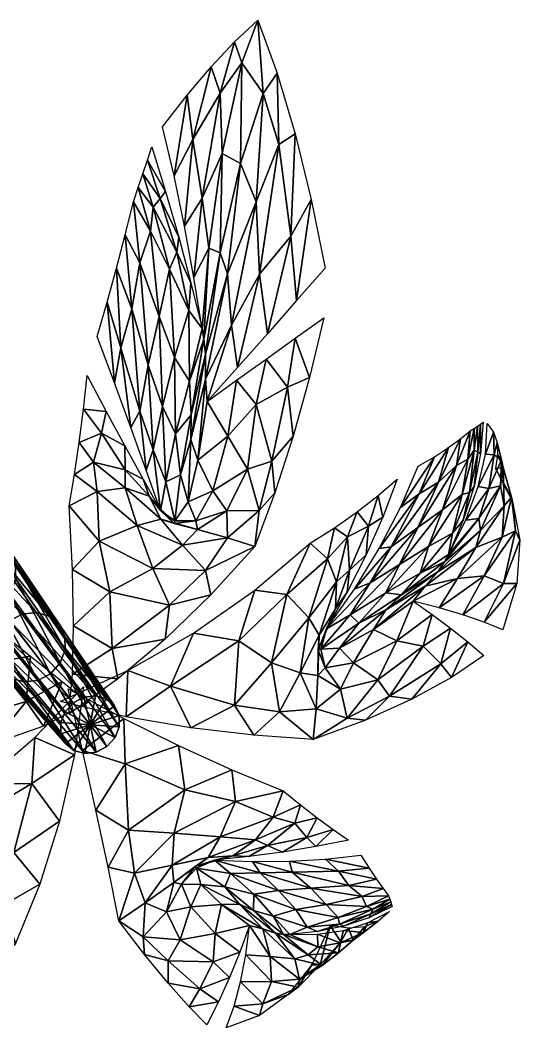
# Model space of a CAD drawing. Extents: x -5.9 to 22, y 126.8 to 154.5.
# Drawn here: x 8.93 to 21.98, y 128.21 to 154.54 of the extents above; entities that cross this region are included whole.
import ezdxf

# ---------------------------------------------------------------- set-up
doc = ezdxf.new("R2010")
doc.units = 0
doc.layers.add('FROND01', color=3, linetype='CONTINUOUS')

msp = doc.modelspace()

# ---------------------------------------------------------------- meshes
at = {"layer": 'FROND01'}
mesh = msp.add_polyface(dxfattribs=at)
corners = [(15.687781, 151.291107, 395.87738), (15.996559, 148.900879, 396.939789), (15.181613, 147.901825, 397.604767), (13.684972, 149.892227, 397.555847), (13.4417, 151.425323, 396.859131), (14.150819, 152.637146, 395.64978), (12.402772, 149.658569, 398.216644), (12.581542, 149.885056, 398.045044), (13.024033, 148.478485, 398.35965), (14.155313, 148.464081, 397.883087), (14.681449, 150.798477, 396.650909), (14.345595, 147.915497, 397.955353), (15.276913, 152.621506, 395.083923), (15.642658, 153.153946, 394.39917), (12.329978, 149.024704, 398.481812), (12.0142, 150.164627, 398.172302), (13.287575, 152.578308, 396.131958), (12.947046, 150.477951, 397.610718), (12.728308, 150.065979, 397.901825), (12.25088, 150.884171, 397.716827), (14.714602, 153.422897, 394.640808), (14.529455, 153.979202, 394.1521), (13.914812, 153.322418, 395.171173), (13.06894, 148.874863, 398.216431), (15.096127, 149.798218, 396.969696), (15.132953, 154.541855, 393.083832), (11.892355, 149.796387, 398.38269), (16.111017, 151.574966, 395.479156), (16.530617, 149.857162, 396.294708), (13.220776, 149.159576, 398.052704), (12.13369, 150.527374, 397.950256), (14.201138, 151.058365, 396.724579), (13.465684, 147.820618, 398.348785), (13.860217, 148.584244, 397.971985), (12.646368, 151.755051, 397.026184), (12.365836, 151.234482, 397.472046), (12.052922, 148.200546, 398.844971), (12.830083, 148.031525, 398.563141), (11.674048, 148.935715, 398.789978)]
mesh.append_faces([[corners[k] for k in face] for face in [(0, 1, 2), (3, 4, 5), (6, 7, 8), (9, 10, 11), (0, 12, 13), (6, 14, 15), (16, 4, 17), (18, 7, 19), (12, 10, 20), (21, 20, 5), (22, 5, 4), (23, 8, 7), (24, 11, 10), (25, 13, 12), (26, 15, 14), (27, 28, 1), (29, 17, 4), (30, 19, 7), (31, 20, 10), (31, 5, 20), (2, 24, 0), (5, 31, 3), (13, 27, 0), (32, 29, 3), (15, 30, 6), (33, 31, 9), (17, 34, 16), (19, 35, 18), (20, 25, 12), (36, 26, 14), (5, 22, 21), (1, 0, 27), (4, 3, 29), (7, 6, 30), (10, 9, 31), (12, 0, 24), (33, 3, 31), (14, 6, 37), (4, 16, 22), (7, 18, 23), (10, 12, 24), (36, 38, 26), (20, 21, 25)]])
mesh = msp.add_polyface(dxfattribs=at)
corners = [(12.05489, 144.328064, 399.200134), (11.561289, 145.975739, 399.405334), (11.846647, 147.001755, 399.177704), (12.647306, 144.445053, 398.97229), (12.55463, 146.801956, 398.917908), (12.963396, 145.730667, 398.854309), (13.684972, 149.892227, 397.555847), (13.860217, 148.584244, 397.971985), (13.465684, 147.820618, 398.348785), (14.155313, 148.464081, 397.883087), (13.727775, 146.209671, 398.50885), (11.197874, 147.169952, 399.415314), (11.390354, 145.068237, 399.497406), (16.148582, 147.215591, 397.354828), (15.996559, 148.900879, 396.939789), (16.530617, 149.857162, 396.294708), (12.329978, 149.024704, 398.481812), (12.052922, 148.200546, 398.844971), (11.674048, 148.935715, 398.789978), (14.606358, 145.465302, 398.198608), (14.449065, 146.568375, 398.171753), (15.181613, 147.901825, 397.604767), (13.386559, 147.675262, 398.415314), (13.337364, 146.952484, 398.574097), (13.024033, 148.478485, 398.35965), (13.76689, 145.158203, 398.544708), (14.345595, 147.915497, 397.955353), (13.347642, 145.112213, 398.713928), (11.442717, 148.058075, 399.134644), (15.385889, 146.348755, 397.812256), (12.830083, 148.031525, 398.563141), (13.680207, 146.481064, 398.498932), (15.350794, 145.685364, 397.884308), (16.110323, 146.229248, 397.525696), (15.912076, 144.952347, 397.672028), (12.270277, 145.526886, 399.141846), (15.096127, 149.798218, 396.969696), (13.766387, 145.817841, 398.523804), (12.402772, 149.658569, 398.216644), (10.939063, 146.277618, 399.632233), (16.862617, 146.761871, 397.137939), (16.486622, 145.206436, 397.435547), (16.895025, 148.057236, 396.827942), (13.06894, 148.874863, 398.216431), (13.809435, 144.573395, 398.513611)]
mesh.append_faces([[corners[k] for k in face] for face in [(0, 1, 2), (3, 4, 5), (6, 7, 8), (9, 10, 7), (11, 1, 12), (13, 14, 15), (16, 4, 17), (18, 17, 2), (19, 20, 21), (22, 23, 24), (20, 25, 26), (23, 27, 5), (28, 2, 1), (29, 21, 14), (30, 5, 4), (31, 8, 7), (31, 7, 10), (32, 33, 34), (35, 17, 4), (35, 2, 17), (36, 21, 20), (30, 24, 23), (37, 26, 25), (2, 35, 0), (24, 30, 38), (26, 37, 9), (12, 39, 11), (33, 40, 41), (15, 42, 13), (27, 31, 10), (2, 28, 18), (21, 29, 19), (24, 43, 22), (26, 36, 20), (5, 30, 23), (4, 3, 35), (10, 9, 37), (1, 11, 28), (14, 13, 29), (4, 16, 30), (20, 19, 44), (23, 22, 31), (27, 23, 31)]])
mesh = msp.add_polyface(dxfattribs=at)
corners = [(10.842187, 142.989807, 399.494263), (11.053762, 143.750854, 399.536987), (11.668742, 142.787888, 399.125519), (13.119532, 142.661957, 398.52002), (13.398028, 144.22995, 398.656067), (13.385035, 143.583923, 398.588257), (12.05489, 144.328064, 399.200134), (12.405837, 143.316956, 398.936768), (12.218308, 142.784637, 398.906952), (10.935973, 142.229172, 399.275299), (10.347513, 142.66748, 399.618683), (15.089608, 144.50116, 397.992554), (14.357008, 143.673889, 398.210724), (14.583854, 145.132584, 398.213776), (12.647306, 144.445053, 398.97229), (12.736586, 142.474258, 398.626801), (13.958212, 142.238358, 398.074493), (13.573096, 143.042084, 398.420807), (11.178251, 144.318985, 399.547302), (10.580515, 144.37326, 399.787476), (13.727775, 146.209671, 398.50885), (13.347642, 145.112213, 398.713928), (12.138021, 142.551697, 398.884277), (12.295007, 142.102188, 398.700684), (13.76689, 145.158203, 398.544708), (11.665753, 143.41629, 399.246643), (13.766387, 145.817841, 398.523804), (12.595337, 141.728912, 398.463623), (13.809435, 144.573395, 398.513611), (11.816784, 143.900604, 399.253754), (11.390354, 145.068237, 399.497406), (11.561289, 145.975739, 399.405334), (10.471215, 143.508911, 399.732056), (12.986737, 143.729538, 398.767273), (12.963396, 145.730667, 398.854309), (13.317042, 141.951019, 398.246765), (11.670304, 142.317093, 399.009247), (12.270277, 145.526886, 399.141846), (14.866901, 142.805145, 397.851105), (10.675468, 145.255798, 399.782623), (14.449065, 146.568375, 398.171753)]
mesh.append_faces([[corners[k] for k in face] for face in [(0, 1, 2), (3, 4, 5), (6, 7, 8), (0, 9, 10), (11, 12, 13), (14, 15, 7), (16, 17, 12), (18, 1, 19), (20, 4, 21), (22, 23, 2), (24, 17, 5), (25, 2, 1), (26, 5, 4), (27, 8, 7), (28, 13, 12), (27, 7, 15), (28, 12, 17), (29, 30, 31), (32, 19, 1), (33, 21, 4), (33, 34, 21), (35, 5, 17), (2, 36, 0), (34, 33, 14), (5, 35, 3), (8, 29, 6), (10, 32, 0), (7, 37, 14), (12, 38, 16), (15, 33, 3), (19, 39, 18), (2, 25, 22), (5, 26, 24), (31, 6, 29), (1, 0, 32), (4, 3, 33), (7, 6, 37), (9, 0, 36), (15, 14, 33), (1, 18, 25), (4, 20, 26), (24, 40, 28), (17, 24, 28)]])
mesh = msp.add_polyface(dxfattribs=at)
corners = [(15.089608, 144.50116, 397.992554), (15.912076, 144.952347, 397.672028), (15.502133, 143.017227, 397.639038), (16.486622, 145.206436, 397.435547), (16.110323, 146.229248, 397.525696), (16.06036, 143.670502, 397.52121), (14.866901, 142.805145, 397.851105), (15.172129, 141.72937, 397.42514), (14.583854, 145.132584, 398.213776), (15.350794, 145.685364, 397.884308), (15.582924, 142.188644, 397.403564), (14.357008, 143.673889, 398.210724), (21.176035, 142.300507, 387.449738), (21.312788, 143.183289, 386.250702), (21.502577, 143.052124, 384.611084), (20.792763, 143.305237, 388.420776), (20.885138, 143.254242, 388.127106), (20.664576, 142.197845, 388.985443), (20.628273, 143.069748, 388.9711), (20.785887, 143.873352, 388.23877), (21.297604, 143.772446, 385.246094), (21.081524, 143.204193, 387.403809), (20.957169, 143.20929, 387.887543), (20.953609, 143.983704, 387.481689), (19.962202, 141.74205, 390.487091), (20.325233, 142.907928, 389.765961), (20.431063, 143.599075, 389.427917), (19.856089, 142.471771, 390.752563), (21.403708, 143.187607, 382.872864), (21.551352, 142.848297, 383.3815), (20.118767, 143.37088, 390.225983), (19.350182, 142.167328, 391.609924), (21.387852, 143.501251, 384.05069), (20.785337, 142.353516, 388.650085), (20.685213, 143.812393, 388.61499), (20.896894, 142.358841, 388.333099), (20.875288, 143.930511, 387.860748), (21.475527, 142.373734, 386.104523), (20.477808, 142.142883, 389.438934), (18.863997, 141.805237, 392.284485), (19.322317, 142.883331, 391.760559), (19.748878, 143.131134, 391.004944), (21.129894, 144.004242, 386.452209), (21.020796, 144.032623, 387.101837), (21.348751, 142.828995, 381.71933), (21.767311, 142.079803, 383.863342)]
mesh.append_faces([[corners[k] for k in face] for face in [(0, 1, 2), (3, 1, 4), (5, 2, 1), (6, 2, 7), (2, 6, 0), (8, 9, 0), (2, 5, 10), (1, 0, 9), (11, 0, 6), (1, 3, 5), (12, 13, 14), (15, 16, 17), (15, 18, 19), (20, 13, 21), (22, 16, 23), (18, 24, 25), (26, 25, 27), (28, 29, 14), (30, 27, 31), (32, 14, 13), (33, 17, 16), (34, 19, 18), (35, 21, 13), (36, 23, 16), (37, 14, 29), (14, 37, 12), (17, 38, 15), (19, 36, 15), (39, 40, 41), (21, 42, 20), (23, 43, 22), (29, 44, 45), (25, 34, 18), (27, 30, 26), (14, 32, 28), (13, 12, 35), (16, 15, 36), (18, 15, 38), (31, 41, 30), (13, 20, 32), (16, 22, 33), (25, 26, 34), (29, 28, 44)]])
mesh = msp.add_polyface(dxfattribs=at)
corners = [(13.958212, 142.238358, 398.074493), (14.329381, 141.724182, 397.764984), (13.518494, 141.461609, 397.998901), (12.829144, 139.256653, 397.137878), (13.765413, 140.161774, 397.307953), (13.907507, 139.528717, 396.871368), (13.165525, 140.821259, 397.879791), (14.346538, 141.0112, 397.483795), (13.119532, 142.661957, 398.52002), (12.972353, 141.457687, 398.217133), (12.736586, 142.474258, 398.626801), (15.172129, 141.72937, 397.42514), (15.582924, 142.188644, 397.403564), (15.502133, 143.017227, 397.639038), (12.295007, 142.102188, 398.700684), (12.948171, 141.389252, 398.201385), (12.601077, 141.50293, 398.382599), (13.557108, 141.231186, 397.894958), (15.054584, 140.790817, 397.096069), (12.595337, 141.728912, 398.463623), (14.866901, 142.805145, 397.851105), (13.317042, 141.951019, 398.246765), (12.714514, 138.368912, 396.497467), (12.397488, 140.209686, 397.892212), (13.573096, 143.042084, 398.420807), (17.483345, 141.0392, 393.775482), (16.958015, 140.465622, 394.105713), (17.142368, 141.279175, 394.211517), (16.465265, 138.920975, 393.936707), (15.895248, 139.53743, 394.64975), (15.05822, 139.64389, 395.301086), (14.642695, 138.327087, 394.945526), (17.191441, 139.861145, 393.660248), (16.741203, 138.47464, 393.522308), (16.503366, 140.87381, 394.679169), (17.536345, 140.167816, 393.425903), (17.165932, 139.155869, 393.418976), (13.453794, 138.524658, 395.678711), (17.473104, 139.593079, 393.286652), (16.930286, 138.633911, 393.425507)]
mesh.append_faces([[corners[k] for k in face] for face in [(0, 1, 2), (3, 4, 5), (6, 7, 4), (8, 9, 10), (7, 1, 11), (12, 11, 13), (14, 15, 16), (15, 9, 2), (17, 2, 1), (18, 5, 4), (18, 4, 7), (19, 10, 9), (20, 11, 1), (17, 16, 15), (21, 2, 9), (16, 17, 6), (2, 21, 0), (5, 22, 3), (4, 23, 6), (11, 18, 7), (2, 17, 15), (1, 0, 20), (4, 3, 23), (7, 6, 17), (24, 0, 21), (9, 8, 21), (1, 7, 17), (11, 12, 18), (15, 14, 19), (9, 15, 19), (25, 26, 27), (26, 28, 29), (30, 29, 31), (32, 33, 28), (34, 27, 26), (32, 35, 36), (29, 34, 26), (31, 37, 30), (33, 32, 36), (26, 25, 32), (28, 26, 32), (36, 38, 39), (29, 30, 34)]])
mesh = msp.add_polyface(dxfattribs=at)
corners = [(18.622177, 140.777954, 392.361847), (19.350182, 142.167328, 391.609924), (19.856089, 142.471771, 390.752563), (17.483345, 141.0392, 393.775482), (18.030121, 141.322525, 393.24762), (17.536345, 140.167816, 393.425903), (18.835434, 140.32016, 391.962158), (19.962202, 141.74205, 390.487091), (19.594213, 140.789581, 390.97876), (17.777411, 138.781799, 392.687469), (18.891241, 139.521179, 391.669495), (18.481853, 139.133408, 392.04776), (18.074141, 139.842468, 392.739502), (17.661121, 139.671661, 393.124329), (17.5509, 139.003571, 392.994202), (19.748878, 143.131134, 391.004944), (18.863997, 141.805237, 392.284485), (18.400455, 141.554382, 392.853516), (18.282532, 142.119873, 393.151947), (20.011496, 140.384048, 390.222931), (19.377937, 140.09285, 391.158905), (17.473104, 139.593079, 393.286652), (17.165932, 139.155869, 393.418976), (20.225231, 141.134552, 389.931213), (19.506351, 139.747955, 390.892731), (18.155836, 138.620697, 392.237701), (17.964481, 140.567963, 393.094971), (19.839113, 140.129242, 390.464355), (16.930286, 138.633911, 393.425507), (19.193279, 139.362823, 391.232147), (19.694256, 139.008789, 390.444611), (18.768911, 138.320892, 391.452393), (18.308189, 140.73172, 392.74176), (17.736462, 141.695755, 393.701477), (18.482059, 139.580505, 392.188324), (19.319199, 141.28743, 391.502563), (20.325233, 142.907928, 389.765961), (17.191441, 139.861145, 393.660248), (17.142368, 141.279175, 394.211517), (18.777712, 142.547913, 392.565887), (20.352514, 139.948135, 389.559357), (19.874384, 139.183945, 390.216797)]
mesh.append_faces([[corners[k] for k in face] for face in [(0, 1, 2), (3, 4, 5), (6, 7, 8), (9, 10, 11), (0, 12, 13), (6, 14, 12), (15, 1, 16), (17, 4, 18), (19, 10, 20), (21, 22, 5), (23, 20, 8), (24, 25, 11), (26, 5, 4), (27, 11, 10), (28, 13, 12), (29, 30, 31), (28, 12, 14), (32, 16, 1), (33, 18, 4), (34, 20, 10), (35, 2, 36), (34, 8, 20), (2, 35, 0), (5, 37, 3), (8, 34, 6), (13, 32, 0), (38, 33, 3), (12, 35, 6), (14, 34, 9), (18, 39, 17), (5, 26, 21), (11, 27, 24), (1, 0, 32), (4, 3, 33), (7, 6, 35), (10, 9, 34), (12, 0, 35), (14, 6, 34), (4, 17, 26), (10, 19, 27), (40, 41, 29), (24, 40, 29), (25, 24, 29)]])
mesh = msp.add_polyface(dxfattribs=at)
corners = [(21.866392, 141.194183, 384.929077), (21.552914, 139.82251, 386.862396), (21.04743, 140.022156, 388.150055), (20.956766, 141.204163, 388.3255), (21.570501, 141.847153, 386.036591), (20.835976, 140.758881, 388.635468), (21.767311, 142.079803, 383.863342), (21.79357, 141.959534, 383.027618), (21.176035, 142.300507, 387.449738), (20.914137, 141.521271, 388.407318), (20.575472, 141.479034, 389.224823), (20.011496, 140.384048, 390.222931), (21.047873, 138.812744, 388.095337), (21.900452, 139.825104, 385.712158), (21.551352, 142.848297, 383.3815), (19.874384, 139.183945, 390.216797), (20.352514, 139.948135, 389.559357), (20.505417, 141.473129, 389.37915), (20.225231, 141.134552, 389.931213), (20.664576, 142.197845, 388.985443), (19.506351, 139.747955, 390.892731), (20.493282, 139.002029, 389.169678), (21.523626, 141.035446, 386.660614), (20.477808, 142.142883, 389.438934), (19.594213, 140.789581, 390.97876), (19.962202, 141.74205, 390.487091), (21.348751, 142.828995, 381.71933), (20.118881, 140.576477, 390.063965), (21.983246, 140.950531, 384.373352), (21.475527, 142.373734, 386.104523), (19.319199, 141.28743, 391.502563), (20.325233, 142.907928, 389.765961), (19.839113, 140.129242, 390.464355), (20.896894, 142.358841, 388.333099), (21.536472, 138.611786, 386.999451), (19.377937, 140.09285, 391.158905), (20.785337, 142.353516, 388.650085), (20.628273, 143.069748, 388.9711)]
mesh.append_faces([[corners[k] for k in face] for face in [(0, 1, 2), (3, 4, 5), (0, 6, 7), (8, 9, 10), (3, 11, 9), (12, 1, 13), (6, 4, 14), (15, 16, 2), (17, 18, 19), (16, 20, 5), (21, 2, 1), (22, 5, 4), (23, 24, 25), (26, 7, 6), (27, 10, 9), (27, 9, 11), (28, 13, 1), (29, 14, 4), (30, 31, 25), (22, 2, 16), (23, 19, 18), (32, 5, 20), (2, 22, 0), (5, 32, 3), (7, 28, 0), (10, 33, 8), (9, 29, 3), (13, 34, 12), (35, 27, 11), (2, 21, 15), (19, 36, 17), (5, 22, 16), (24, 23, 18), (1, 0, 28), (4, 3, 29), (6, 0, 22), (9, 8, 29), (11, 3, 32), (1, 12, 21), (4, 6, 22), (25, 37, 23), (18, 17, 27), (35, 18, 27)]])
mesh = msp.add_polyface(dxfattribs=at)
corners = [(8.799886, 140.358276, 388.719452), (7.625042, 142.1185, 385.446289), (7.420329, 142.543411, 385.733032), (8.624881, 140.724808, 389.001587), (8.812201, 139.9422, 388.480011), (7.643167, 141.637939, 385.202972), (8.659967, 139.539948, 388.320129), (7.471969, 141.174896, 385.040497), (8.366355, 139.212753, 388.263977), (7.976063, 139.010406, 388.320129), (7.137482, 140.799866, 384.983551), (7.060212, 142.848007, 386.019867), (8.313839, 140.985992, 389.283875), (10.097354, 138.439667, 391.858643), (9.950528, 138.749802, 392.129578), (10.105158, 138.086426, 391.629028), (9.972769, 137.743835, 391.475433), (8.26328, 138.226501, 392.630249), (8.39568, 138.569092, 392.783752), (6.650409, 140.123642, 389.523163), (8.64811, 138.848846, 392.837677), (6.802647, 140.525894, 389.683075), (8.982174, 139.023209, 392.783752), (7.486558, 141.055435, 389.683075), (7.096257, 140.853088, 389.739258), (9.346994, 139.065613, 392.630249), (7.914101, 141.102112, 389.523163), (9.687042, 138.96962, 392.400543), (12.829144, 139.256653, 397.137878), (11.326606, 138.123795, 396.870697), (11.272421, 139.601166, 398.001678), (13.165525, 140.821259, 397.879791), (11.981292, 141.33522, 398.568085), (12.601077, 141.50293, 398.382599), (10.935973, 142.229172, 399.275299), (10.990026, 140.926208, 398.798523), (10.29865, 140.186203, 398.724884), (10.323948, 138.713837, 397.78125), (11.670304, 142.317093, 399.009247), (10.209533, 141.853088, 399.449524), (10.347513, 142.66748, 399.618683), (12.397488, 140.209686, 397.892212), (11.668742, 142.787888, 399.125519), (12.295007, 142.102188, 398.700684), (12.138021, 142.551697, 398.884277), (12.595337, 141.728912, 398.463623)]
mesh.append_faces([[corners[k] for k in face] for face in [(28, 29, 30), (31, 32, 33), (34, 32, 35), (36, 35, 30), (37, 30, 29), (38, 33, 32), (39, 40, 34), (41, 35, 32), (38, 42, 43), (41, 30, 35), (30, 41, 28), (35, 39, 34), (30, 37, 36), (33, 38, 43), (32, 31, 41), (32, 34, 38), (43, 44, 45), (35, 36, 39)]])
mesh.append_faces([[corners[k] for k in face] for face in [(3, 0, 2), (0, 4, 1), (4, 6, 5), (6, 8, 7), (8, 9, 10), (12, 3, 11), (14, 13, 3), (13, 15, 0), (17, 18, 19), (18, 20, 21), (20, 22, 24), (22, 25, 23), (25, 27, 26), (27, 14, 12)]], dxfattribs={"vtx1": -1})
mesh.append_faces([[corners[k] for k in face] for face in [(0, 1, 2), (4, 5, 1), (6, 7, 5), (3, 2, 11), (13, 0, 3), (15, 4, 0), (16, 6, 4), (22, 23, 24), (25, 26, 23), (27, 12, 26), (14, 3, 12)]], dxfattribs={"vtx2": -1})
mesh = msp.add_polyface(dxfattribs=at)
corners = [(10.105158, 138.086426, 391.629028), (9.972769, 137.743835, 391.475433), (8.812201, 139.9422, 388.480011), (9.720316, 137.464066, 391.421539), (8.366355, 139.212753, 388.263977), (8.659967, 139.539948, 388.320129), (9.386282, 137.289734, 391.475433), (7.976063, 139.010406, 388.320129), (9.02142, 137.24733, 391.629028), (7.54851, 138.963745, 388.480011), (8.681406, 137.343323, 391.858643), (7.148775, 139.079834, 388.719452), (8.417921, 137.563126, 392.129578), (8.271086, 137.87326, 392.400543), (6.837731, 139.341049, 389.001587), (8.26328, 138.226501, 392.630249), (6.662732, 139.707581, 389.283875), (10.916521, 135.413971, 394.493622), (10.613374, 135.377213, 394.637207), (10.331427, 135.455215, 394.851746), (10.113591, 135.636017, 395.10495), (9.993061, 135.892181, 395.358215), (9.98816, 136.184692, 395.572845), (10.099645, 136.468994, 395.7164), (8.39568, 138.569092, 392.783752), (10.310545, 136.701782, 395.766663), (8.64811, 138.848846, 392.837677), (10.588744, 136.847687, 395.7164), (8.982174, 139.023209, 392.783752), (10.891884, 136.88443, 395.572845), (9.346994, 139.065613, 392.630249), (11.173849, 136.806458, 395.358215), (9.687042, 138.96962, 392.400543), (10.752644, 136.130829, 395.10495), (8.240276, 137.762009, 398.467804), (9.08043, 136.738129, 397.141327), (7.467107, 136.259415, 397.8125), (7.496599, 138.458969, 399.279694), (8.224504, 138.694672, 399.126221), (9.533176, 136.093903, 396.194672), (10.02389, 137.264374, 396.698486), (8.164783, 135.610199, 396.943909), (9.194141, 137.92247, 397.980377), (10.699982, 136.71196, 395.303528), (9.308029, 135.795166, 395.90155), (10.581409, 137.1194, 395.610901), (10.345192, 135.341736, 395.120026)]
mesh.append_faces([[corners[k] for k in face] for face in [(34, 35, 36), (34, 37, 38), (39, 35, 40), (41, 36, 35), (42, 40, 35), (38, 42, 34), (40, 43, 39), (35, 34, 42), (35, 39, 41), (44, 45, 46)]])
mesh.append_faces([[corners[k] for k in face] for face in [(33, 22, 21), (33, 23, 22)]], dxfattribs={"vtx0": -1, "vtx2": -1})
mesh.append_faces([[corners[k] for k in face] for face in [(0, 1, 2), (1, 3, 5), (3, 6, 4), (6, 8, 7), (8, 10, 9), (10, 12, 11), (12, 13, 14), (13, 15, 16), (18, 19, 8), (19, 20, 10), (20, 21, 12), (21, 22, 13), (22, 23, 15), (23, 25, 24), (25, 27, 26), (27, 29, 28)]], dxfattribs={"vtx1": -1})
mesh.append_faces([[corners[k] for k in face] for face in [(3, 4, 5), (6, 7, 4), (8, 9, 7), (10, 11, 9), (17, 6, 3), (18, 8, 6), (19, 10, 8), (20, 12, 10), (21, 13, 12), (22, 15, 13), (23, 24, 15), (25, 26, 24), (27, 28, 26), (29, 30, 28), (31, 32, 30)]], dxfattribs={"vtx2": -1})
mesh = msp.add_polyface(dxfattribs=at)
corners = [(19.459913, 138.180786, 390.551331), (19.918386, 137.724564, 389.799896), (18.574108, 136.874451, 391.167999), (16.244333, 137.486923, 393.488129), (16.465265, 138.920975, 393.936707), (16.741203, 138.47464, 393.522308), (17.639248, 137.74675, 392.430542), (17.295208, 137.062912, 392.462738), (16.898735, 137.615555, 393.030884), (18.768911, 138.320892, 391.452393), (19.694256, 139.008789, 390.444611), (16.658684, 136.549026, 392.754456), (15.702385, 136.463409, 393.385498), (18.155836, 138.620697, 392.237701), (17.777411, 138.781799, 392.687469), (16.780863, 138.107391, 393.336151), (17.5509, 139.003571, 392.994202), (20.197958, 137.368759, 389.305054), (20.620241, 138.297546, 388.831085), (17.165932, 139.155869, 393.418976), (16.716293, 138.082123, 393.378937), (19.160608, 136.797501, 390.490906), (16.702278, 137.420349, 393.10672), (19.193279, 139.362823, 391.232147), (16.930286, 138.633911, 393.425507), (20.17013, 138.654053, 389.643951), (15.494066, 137.746643, 394.134338), (15.895248, 139.53743, 394.64975), (18.275675, 137.305267, 391.637421), (17.475164, 136.30481, 391.987518), (14.642695, 138.327087, 394.945526), (17.268915, 138.132034, 392.923798), (18.481853, 139.133408, 392.04776), (14.529687, 136.640747, 394.162354), (21.04402, 137.938141, 388.007782)]
mesh.append_faces([[corners[k] for k in face] for face in [(0, 1, 2), (3, 4, 5), (6, 7, 8), (0, 9, 10), (3, 11, 12), (6, 13, 9), (14, 15, 16), (17, 1, 18), (19, 20, 5), (20, 15, 8), (21, 2, 1), (22, 8, 7), (23, 9, 13), (24, 16, 15), (25, 18, 1), (26, 27, 4), (28, 29, 7), (26, 30, 27), (22, 5, 20), (31, 8, 15), (31, 32, 13), (30, 26, 33), (2, 28, 0), (5, 22, 3), (8, 31, 6), (32, 31, 14), (10, 25, 0), (12, 26, 3), (9, 28, 6), (18, 34, 17), (8, 22, 20), (1, 0, 25), (4, 3, 26), (7, 6, 28), (12, 33, 26), (9, 0, 28), (11, 3, 22), (13, 6, 31), (15, 14, 31), (1, 17, 21), (7, 11, 22), (20, 19, 24), (15, 20, 24)]])
mesh = msp.add_polyface(dxfattribs=at)
corners = [(11.512221, 136.369446, 394.851746), (10.097354, 138.439667, 391.858643), (9.950528, 138.749802, 392.129578), (11.391675, 136.62561, 395.10495), (11.517108, 136.076965, 394.637207), (10.105158, 138.086426, 391.629028), (11.40562, 135.792664, 394.493622), (9.972769, 137.743835, 391.475433), (11.194732, 135.559845, 394.44339), (9.720316, 137.464066, 391.421539), (10.916521, 135.413971, 394.493622), (10.613374, 135.377213, 394.637207), (9.386282, 137.289734, 391.475433), (10.891884, 136.88443, 395.572845), (11.173849, 136.806458, 395.358215), (9.346994, 139.065613, 392.630249), (9.687042, 138.96962, 392.400543), (10.752644, 136.130829, 395.10495), (10.331427, 135.455215, 394.851746), (10.113591, 135.636017, 395.10495), (9.993061, 135.892181, 395.358215), (10.310545, 136.701782, 395.766663), (10.099645, 136.468994, 395.7164), (10.588744, 136.847687, 395.7164), (10.290032, 137.452835, 396.653076), (11.326606, 138.123795, 396.870697), (11.478386, 137.326172, 395.99234), (12.714514, 138.368912, 396.497467), (10.202515, 136.409546, 395.37439), (12.829144, 139.256653, 397.137878), (10.323948, 138.713837, 397.78125), (14.529687, 136.640747, 394.162354), (12.851431, 137.135956, 395.192139), (14.642695, 138.327087, 394.945526), (11.73976, 137.547668, 395.801605), (11.69262, 136.340118, 395.103821), (13.453794, 138.524658, 395.678711), (13.389931, 136.051498, 394.37674), (15.030455, 135.859558, 393.487762), (9.969739, 136.73877, 395.669189), (11.635162, 136.296295, 395.363129), (11.671158, 135.107941, 394.961029), (10.554729, 135.455444, 395.317352), (10.177134, 137.064682, 395.77951), (13.063982, 135.585266, 394.788635)]
mesh.append_faces([[corners[k] for k in face] for face in [(24, 25, 26), (27, 26, 25), (26, 28, 24), (25, 29, 27), (25, 24, 30), (31, 32, 33), (34, 32, 35), (36, 33, 32), (37, 35, 32), (38, 37, 31), (35, 39, 34), (32, 31, 37), (32, 34, 36), (40, 41, 42), (42, 43, 40), (41, 40, 44)]])
mesh.append_faces([[corners[k] for k in face] for face in [(17, 0, 3), (17, 4, 0), (17, 6, 4), (17, 8, 6), (17, 10, 8), (17, 11, 10), (17, 18, 11), (17, 19, 18), (17, 20, 19), (17, 21, 22), (17, 23, 21), (17, 13, 23), (17, 14, 13), (17, 3, 14)]], dxfattribs={"vtx0": -1, "vtx2": -1})
mesh.append_faces([[corners[k] for k in face] for face in [(3, 0, 2), (0, 4, 1), (4, 6, 5), (6, 8, 7), (8, 10, 9), (10, 11, 12), (13, 14, 15), (14, 3, 16)]], dxfattribs={"vtx1": -1})
mesh.append_faces([[corners[k] for k in face] for face in [(0, 1, 2), (4, 5, 1), (6, 7, 5), (8, 9, 7), (3, 2, 16)]], dxfattribs={"vtx2": -1})
mesh = msp.add_polyface(dxfattribs=at)
corners = [(14.529687, 136.640747, 394.162354), (15.702385, 136.463409, 393.385498), (15.030455, 135.859558, 393.487762), (16.658684, 136.549026, 392.754456), (17.295208, 137.062912, 392.462738), (17.475164, 136.30481, 391.987518), (17.948746, 136.249115, 391.542786), (18.574108, 136.874451, 391.167999), (16.584476, 135.747925, 392.44101), (18.275675, 137.305267, 391.637421), (19.160608, 136.797501, 390.490906), (16.036886, 132.275406, 391.124573), (17.240938, 132.306992, 390.06189), (17.510447, 131.929077, 389.168457), (16.104633, 133.559265, 392.317505), (16.416775, 133.18634, 391.775787), (15.388505, 132.978104, 392.261444), (15.19597, 132.260513, 391.739624), (14.994653, 132.553894, 392.141022), (15.541457, 133.716827, 392.76947), (16.250048, 134.038391, 392.626373), (15.680822, 131.796661, 390.881378), (14.420485, 132.244385, 392.232391), (18.044863, 132.384125, 389.2565), (16.907148, 132.615509, 390.779846), (16.653368, 132.947906, 391.361969), (17.106356, 133.392639, 391.481415), (14.156476, 133.200394, 393.109436), (14.556924, 134.121033, 393.528107), (14.899855, 132.684616, 392.311493), (14.483724, 132.701187, 392.568787), (18.240875, 132.094467, 388.443115), (15.783099, 132.803864, 391.849548), (15.79979, 134.404938, 393.138611), (15.962904, 132.561584, 391.484558), (16.685997, 133.700165, 392.073792), (15.077227, 133.118774, 392.562012), (16.51757, 131.857361, 390.184937), (17.825241, 132.719452, 390.02951), (17.509832, 133.118225, 390.849823), (18.411613, 131.853241, 387.591644), (15.030455, 131.707336, 391.308685), (14.455348, 134.948578, 394.048157)]
mesh.append_faces([[corners[k] for k in face] for face in [(0, 1, 2), (3, 4, 5), (6, 5, 7), (8, 2, 1), (8, 1, 3), (9, 7, 5), (5, 8, 3), (7, 10, 6), (5, 6, 8), (11, 12, 13), (14, 15, 16), (11, 17, 18), (14, 19, 20), (21, 22, 17), (23, 12, 24), (25, 15, 26), (19, 27, 28), (29, 30, 16), (31, 13, 12), (32, 16, 15), (33, 20, 19), (34, 24, 12), (35, 26, 15), (36, 16, 30), (13, 37, 11), (16, 36, 14), (18, 34, 11), (20, 35, 14), (17, 37, 21), (24, 38, 23), (26, 39, 25), (28, 33, 19), (13, 31, 40), (16, 32, 29), (12, 11, 34), (15, 14, 35), (17, 11, 37), (19, 14, 36), (22, 21, 41), (12, 23, 31), (15, 25, 32), (27, 19, 36), (28, 42, 33)]])
mesh = msp.add_polyface(dxfattribs=at)
corners = [(11.758763, 133.371521, 394.194153), (11.671158, 135.107941, 394.961029), (13.232156, 134.43251, 394.216187), (13.383704, 131.370468, 392.129211), (12.750951, 131.244507, 392.406311), (13.142878, 131.960846, 392.74057), (11.910556, 132.250824, 393.525208), (11.224544, 132.408539, 393.890808), (12.90202, 132.462692, 393.213959), (12.19534, 131.474625, 392.883636), (12.14453, 130.590317, 392.233551), (12.176647, 130.130844, 391.81546), (12.79017, 129.961395, 391.212891), (13.063982, 135.585266, 394.788635), (12.793592, 129.374786, 390.560883), (13.621819, 129.227417, 389.545258), (12.940248, 132.010254, 392.883392), (11.500764, 131.004761, 392.905701), (10.906307, 133.898102, 394.691864), (10.554729, 135.455444, 395.317352), (13.110223, 130.505905, 391.522034), (12.952254, 133.298096, 393.709656), (13.500456, 132.428925, 392.895386), (7.465223, 133.542587, 395.552032), (9.2309, 134.590805, 395.366974), (8.76293, 132.789459, 394.518036), (7.667222, 129.700272, 392.404114), (7.940004, 130.294693, 392.880005), (8.294009, 129.80545, 392.357361), (10.345192, 135.341736, 395.120026), (9.308029, 135.795166, 395.90155), (7.3661, 131.297928, 393.895905), (8.478263, 131.408188, 393.636322), (9.436483, 131.960449, 393.684875), (9.957577, 133.612091, 394.478485), (8.803576, 130.414536, 392.740814), (7.894968, 134.586823, 396.017578), (7.473391, 132.433945, 394.761597), (7.769208, 129.234711, 391.93985)]
mesh.append_faces([[corners[k] for k in face] for face in [(0, 1, 2), (3, 4, 5), (0, 6, 7), (8, 9, 6), (9, 4, 10), (11, 10, 12), (13, 2, 1), (14, 12, 15), (16, 5, 4), (17, 7, 6), (17, 6, 9), (18, 19, 1), (20, 10, 4), (20, 12, 10), (2, 21, 0), (7, 18, 0), (6, 21, 8), (10, 17, 9), (12, 14, 11), (5, 16, 22), (1, 0, 18), (4, 3, 20), (6, 0, 21), (9, 8, 16), (4, 9, 16), (10, 11, 17), (23, 24, 25), (26, 27, 28), (29, 24, 30), (27, 31, 32), (33, 32, 25), (34, 25, 24), (35, 28, 27), (36, 30, 24), (37, 32, 31), (37, 25, 32), (25, 37, 23), (28, 38, 26), (32, 35, 27), (25, 34, 33), (24, 23, 36), (24, 29, 34), (32, 33, 35)]])
mesh = msp.add_polyface(dxfattribs=at)
corners = [(13.968397, 129.931732, 390.159332), (13.621819, 129.227417, 389.545258), (12.79017, 129.961395, 391.212891), (12.90202, 132.462692, 393.213959), (14.156476, 133.200394, 393.109436), (13.835306, 132.659973, 392.88913), (14.270639, 131.892975, 392.021729), (15.026198, 131.273651, 390.837036), (14.659556, 131.43866, 391.312836), (14.018423, 130.672607, 391.000641), (14.667983, 130.191269, 389.797211), (13.383704, 131.370468, 392.129211), (14.191102, 131.436356, 391.65387), (13.534209, 132.386658, 392.847168), (14.420485, 132.244385, 392.232391), (13.341149, 128.755814, 389.148438), (14.111562, 128.893158, 388.358826), (14.455348, 134.948578, 394.048157), (14.556924, 134.121033, 393.528107), (13.232156, 134.43251, 394.216187), (14.483724, 132.701187, 392.568787), (13.500456, 132.428925, 392.895386), (13.142878, 131.960846, 392.74057), (15.264775, 130.800644, 390.021698), (15.077227, 133.118774, 392.562012), (14.00451, 132.588623, 392.747009), (14.994653, 132.553894, 392.141022), (15.19597, 132.260513, 391.739624), (14.923458, 130.885635, 390.464478), (14.397696, 129.526505, 389.094971), (12.952254, 133.298096, 393.709656), (12.940248, 132.010254, 392.883392), (13.644291, 131.956268, 392.457825), (13.110223, 130.505905, 391.522034), (15.030455, 131.707336, 391.308685), (13.80864, 128.292999, 387.589203), (15.182968, 128.531784, 384.476898), (14.31144, 128.209991, 386.279999), (14.518619, 128.773102, 387.421844), (13.063982, 135.585266, 394.788635), (12.793592, 129.374786, 390.560883), (14.899855, 132.684616, 392.311493)]
mesh.append_faces([[corners[k] for k in face] for face in [(0, 1, 2), (3, 4, 5), (6, 7, 8), (0, 9, 10), (11, 12, 9), (6, 13, 14), (15, 1, 16), (17, 18, 19), (20, 21, 5), (21, 13, 22), (23, 12, 8), (24, 5, 4), (25, 26, 27), (28, 10, 9), (25, 27, 14), (28, 9, 12), (25, 14, 13), (29, 16, 1), (30, 18, 4), (30, 19, 18), (31, 5, 21), (32, 22, 13), (32, 8, 12), (2, 33, 0), (5, 31, 3), (22, 32, 11), (8, 32, 6), (10, 29, 0), (9, 33, 11), (14, 34, 6), (16, 35, 15), (36, 37, 38), (19, 39, 17), (5, 24, 20), (1, 0, 29), (4, 3, 30), (9, 0, 33), (12, 11, 32), (13, 6, 32), (1, 15, 40), (20, 41, 25), (21, 20, 25), (13, 21, 25)]])
mesh = msp.add_polyface(dxfattribs=at)
corners = [(17.28516, 130.433899, 385.802338), (17.901634, 130.704895, 384.256683), (17.631216, 130.504898, 382.360657), (18.140383, 131.312042, 386.612946), (18.085678, 131.18689, 386.312592), (17.272133, 130.922668, 387.461823), (16.709089, 130.324997, 387.022461), (16.698608, 130.654999, 387.885742), (17.972679, 131.383835, 387.242035), (18.587158, 131.575958, 386.293793), (18.27701, 130.998138, 382.954102), (18.004448, 130.951202, 385.54184), (18.037123, 131.087631, 386.065918), (18.632895, 131.434753, 385.453278), (16.763262, 129.857178, 381.682617), (16.818207, 129.835083, 384.328857), (17.30953, 130.459976, 380.88974), (16.918167, 131.43457, 389.088623), (17.861538, 131.639297, 388.090729), (18.411613, 131.853241, 387.591644), (17.510447, 131.929077, 389.168457), (17.5061, 130.811752, 380.156586), (16.696508, 130.72496, 388.045532), (16.426117, 130.838959, 388.691742), (17.92178, 130.850189, 381.569), (17.386295, 130.870056, 387.074982), (17.027685, 130.885254, 378.727539), (16.549335, 129.86026, 380.664276), (18.555471, 131.663132, 386.704529), (17.377922, 130.753937, 386.739594), (18.613005, 131.499786, 385.876495), (17.243437, 130.174454, 384.279297), (16.51757, 131.857361, 390.184937), (17.238537, 131.094559, 387.940948), (16.451395, 130.122009, 387.015686), (18.574551, 131.252121, 384.301727), (18.646688, 131.381119, 385.024384)]
mesh.append_faces([[corners[k] for k in face] for face in [(0, 1, 2), (3, 4, 5), (0, 6, 7), (3, 8, 9), (10, 1, 11), (12, 4, 13), (14, 15, 16), (8, 17, 18), (19, 18, 20), (21, 16, 2), (22, 23, 5), (24, 2, 1), (25, 5, 4), (26, 27, 14), (28, 9, 8), (29, 11, 1), (30, 13, 4), (31, 16, 15), (32, 18, 17), (32, 20, 18), (31, 2, 16), (33, 5, 23), (2, 31, 0), (5, 33, 3), (7, 29, 0), (9, 30, 3), (6, 31, 34), (11, 35, 10), (13, 36, 12), (16, 26, 14), (18, 28, 8), (2, 24, 21), (5, 25, 22), (1, 0, 29), (4, 3, 30), (15, 34, 31), (6, 0, 31), (8, 3, 33), (1, 10, 24), (4, 12, 25), (17, 8, 33), (18, 19, 28), (16, 21, 26)]])
mesh = msp.add_polyface(dxfattribs=at)
corners = [(16.189583, 129.274414, 383.198029), (15.270352, 128.835388, 385.785889), (15.495078, 129.421967, 387.139557), (16.451395, 130.122009, 387.015686), (16.818207, 129.835083, 384.328857), (16.103718, 130.016739, 387.457977), (15.680822, 131.796661, 390.881378), (16.918167, 131.43457, 389.088623), (16.125809, 131.29953, 389.81543), (16.763262, 129.857178, 381.682617), (16.549335, 129.86026, 380.664276), (15.810719, 130.652161, 389.182983), (16.709089, 130.324997, 387.022461), (14.518619, 128.773102, 387.421844), (15.182968, 128.531784, 384.476898), (15.026198, 131.273651, 390.837036), (15.539824, 131.12532, 390.181824), (14.821651, 130.11615, 389.517578), (15.459839, 130.070892, 388.633606), (15.264775, 130.800644, 390.021698), (16.426117, 130.838959, 388.691742), (14.687686, 129.410217, 388.502197), (16.222883, 129.478745, 385.240021), (17.238537, 131.094559, 387.940948), (15.596066, 130.684631, 389.492981), (14.659556, 131.43866, 391.312836), (15.970301, 130.648407, 388.972198), (16.698608, 130.654999, 387.885742), (15.932009, 129.077988, 382.593536), (15.030455, 131.707336, 391.308685), (16.51757, 131.857361, 390.184937), (14.270639, 131.892975, 392.021729), (14.923458, 130.885635, 390.464478), (16.696508, 130.72496, 388.045532), (14.191102, 131.436356, 391.65387)]
mesh.append_faces([[corners[k] for k in face] for face in [(0, 1, 2), (3, 4, 5), (6, 7, 8), (0, 9, 10), (3, 11, 12), (13, 1, 14), (11, 15, 16), (17, 18, 2), (18, 19, 5), (20, 16, 8), (21, 2, 1), (22, 5, 4), (23, 8, 7), (24, 25, 15), (26, 27, 12), (26, 12, 11), (28, 14, 1), (29, 16, 15), (22, 2, 18), (24, 5, 19), (29, 8, 16), (2, 22, 0), (5, 24, 3), (8, 29, 6), (10, 28, 0), (16, 26, 11), (2, 21, 17), (5, 22, 18), (8, 23, 20), (25, 24, 19), (1, 0, 28), (7, 6, 30), (15, 31, 29), (9, 0, 22), (11, 3, 24), (1, 13, 21), (4, 9, 22), (15, 11, 24), (18, 17, 32), (20, 33, 26), (19, 18, 32), (16, 20, 26), (34, 19, 32)]])

doc.saveas('drawing.dxf')
